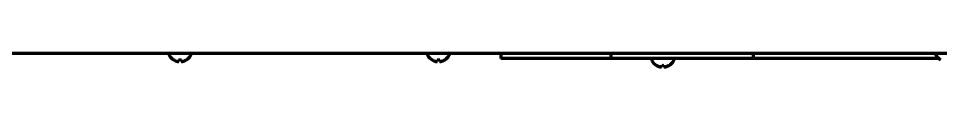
# Model space of a CAD drawing. Header units: inches. Extents: x -3055 to 7244, y 299 to 5591.
# Drawn here: x 4719.2 to 5054.7, y 2088.6 to 2093.6 of the extents above; entities that cross this region are included whole.
import ezdxf

# ---------------------------------------------------------------- set-up
doc = ezdxf.new("R2010")
doc.units = ezdxf.units.IN

msp = doc.modelspace()

# ---------------------------------------------------------------- linework, layer by layer
at = {"linetype": 'Continuous', "lineweight": 70}
for p, q in [((4609.21, 2093.62), (5433.21, 2093.62)), ((4894.71, 2093.62), (4894.71, 2091.62)), ((4934.71, 2093.62), (4934.71, 2091.62)), ((4986.55, 2093.62), (4986.55, 2091.62)), ((4774.01, 2093.22), (4774.01, 2093.02)), ((4775.71, 2091.15), (4775.71, 2091.18)), ((4780.31, 2091.18), (4780.31, 2091.15)), ((4782.01, 2093.02), (4782.01, 2093.22)), ((4868.01, 2093.22), (4868.01, 2093.02)), ((4869.71, 2091.15), (4869.71, 2091.18)), ((4874.31, 2091.18), (4874.31, 2091.15)), ((4876.01, 2093.02), (4876.01, 2093.22)), ((4897.71, 2091.62), (4894.71, 2091.62)), ((4926.71, 2091.62), (4897.71, 2091.62)), ((4934.71, 2091.62), (4926.71, 2091.62)), ((4937.71, 2091.62), (4934.71, 2091.62)), ((4983.55, 2091.62), (4937.71, 2091.62)), ((4949.63, 2091.22), (4949.63, 2091.02)), ((4957.63, 2091.02), (4957.63, 2091.22)), ((4986.55, 2091.62), (4983.55, 2091.62)), ((4994.55, 2091.62), (4986.55, 2091.62)), ((5054.06, 2091.62), (4994.55, 2091.62)), ((5053.01, 2093.22), (5053.01, 2093.02)), ((4951.33, 2089.15), (4951.33, 2089.18)), ((4955.93, 2089.18), (4955.93, 2089.15))]:
    msp.add_line(p, q, dxfattribs=at)
for centre, radius, start, end in [((4774.41, 2093.22), 0.4, 90, 180), ((4781.61, 2093.22), 0.4, 0, 90), ((4868.41, 2093.22), 0.4, 90, 180), ((4875.61, 2093.22), 0.4, 0, 90), ((5053.41, 2093.22), 0.4, 90, 180), ((4774.41, 2093.02), 0.4, 180, 210.3012), ((4778.21, 2095.24), 4.8, 210.3012, 238.4186), ((4778.01, 2094.93), 3.78, 262.3959, 269.9965), ((4778.01, 2094.93), 3.78, 270.0035, 277.6041), ((4777.81, 2095.24), 4.8, 301.5837, 329.6988), ((4781.61, 2093.02), 0.4, 329.6988, 0), ((4868.41, 2093.02), 0.4, 180, 210.3012), ((4872.21, 2095.24), 4.8, 210.3012, 238.4186), ((4872.01, 2094.93), 3.78, 262.3959, 269.9965), ((4872.01, 2094.93), 3.78, 270.0035, 277.6041), ((4871.81, 2095.24), 4.8, 301.5837, 329.6988), ((4875.61, 2093.02), 0.4, 329.6988, 0), ((4950.03, 2091.22), 0.4, 90, 180), ((4950.03, 2091.02), 0.4, 180, 210.3012), ((4953.83, 2093.24), 4.8, 210.3012, 238.4186), ((4953.43, 2093.24), 4.8, 301.5837, 329.6988), ((4957.23, 2091.22), 0.4, 0, 90), ((4957.23, 2091.02), 0.4, 329.6988, 0), ((5053.41, 2093.02), 0.4, 180, 210.3012), ((5057.21, 2095.24), 4.8, 210.3012, 238.4186), ((4953.63, 2092.93), 3.78, 262.3959, 269.9965), ((4953.63, 2092.93), 3.78, 270.0035, 277.6041)]:
    msp.add_arc(centre, radius, start, end, dxfattribs=at)
for points in [[(4775.71, 2091.18), (4775.92, 2091.05), (4776.13, 2090.95), (4776.45, 2090.81), (4776.56, 2090.77), (4776.78, 2090.69), (4776.9, 2090.66), (4777.01, 2090.63)], [(4778.51, 2091.18), (4778.51, 2091.05), (4778.51, 2090.95), (4778.51, 2090.81), (4778.51, 2090.77), (4778.51, 2090.69), (4778.51, 2090.66), (4778.51, 2090.63)], [(4869.71, 2091.18), (4869.92, 2091.05), (4870.13, 2090.95), (4870.45, 2090.81), (4870.56, 2090.77), (4870.78, 2090.69), (4870.9, 2090.66), (4871.01, 2090.63)], [(4872.51, 2091.18), (4872.51, 2091.05), (4872.51, 2090.95), (4872.51, 2090.81), (4872.51, 2090.77), (4872.51, 2090.69), (4872.51, 2090.66), (4872.51, 2090.63)], [(4951.33, 2089.18), (4951.54, 2089.05), (4951.75, 2088.95), (4952.07, 2088.81), (4952.18, 2088.77), (4952.4, 2088.69), (4952.52, 2088.66), (4952.63, 2088.63)], [(4954.13, 2089.18), (4954.13, 2089.05), (4954.13, 2088.95), (4954.13, 2088.81), (4954.13, 2088.77), (4954.13, 2088.69), (4954.13, 2088.66), (4954.13, 2088.63)]]:
    msp.add_open_spline(points, degree=3, knots=[0, 0, 0, 0, 0.5, 0.5, 0.75, 0.75, 1, 1, 1, 1], dxfattribs=at)
for points in [[(4777.01, 2090.63), (4777.04, 2090.62), (4777.09, 2090.62), (4777.16, 2090.61), (4777.24, 2090.61), (4777.31, 2090.61), (4777.37, 2090.61), (4777.44, 2090.62), (4777.49, 2090.62), (4777.51, 2090.63)], [(4777.51, 2090.63), (4777.51, 2090.64), (4777.51, 2090.67), (4777.51, 2090.72), (4777.51, 2090.78), (4777.51, 2090.84), (4777.51, 2090.91), (4777.51, 2090.98), (4777.51, 2091.07), (4777.51, 2091.14), (4777.51, 2091.18)], [(4778.51, 2090.63), (4778.54, 2090.62), (4778.58, 2090.62), (4778.66, 2090.61), (4778.73, 2090.61), (4778.8, 2090.61), (4778.87, 2090.61), (4778.94, 2090.62), (4778.99, 2090.62), (4779.01, 2090.63)], [(4779.01, 2090.63), (4779.07, 2090.64), (4779.17, 2090.67), (4779.34, 2090.72), (4779.5, 2090.78), (4779.65, 2090.84), (4779.8, 2090.91), (4779.96, 2090.98), (4780.13, 2091.07), (4780.25, 2091.14), (4780.31, 2091.18)], [(4871.01, 2090.63), (4871.04, 2090.62), (4871.09, 2090.62), (4871.16, 2090.61), (4871.24, 2090.61), (4871.31, 2090.61), (4871.37, 2090.61), (4871.44, 2090.62), (4871.49, 2090.62), (4871.51, 2090.63)], [(4871.51, 2090.63), (4871.51, 2090.64), (4871.51, 2090.67), (4871.51, 2090.72), (4871.51, 2090.78), (4871.51, 2090.84), (4871.51, 2090.91), (4871.51, 2090.98), (4871.51, 2091.07), (4871.51, 2091.14), (4871.51, 2091.18)], [(4872.51, 2090.63), (4872.54, 2090.62), (4872.58, 2090.62), (4872.66, 2090.61), (4872.73, 2090.61), (4872.8, 2090.61), (4872.87, 2090.61), (4872.94, 2090.62), (4872.99, 2090.62), (4873.01, 2090.63)], [(4873.01, 2090.63), (4873.07, 2090.64), (4873.17, 2090.67), (4873.34, 2090.72), (4873.5, 2090.78), (4873.65, 2090.84), (4873.8, 2090.91), (4873.96, 2090.98), (4874.13, 2091.07), (4874.25, 2091.14), (4874.31, 2091.18)], [(4952.63, 2088.63), (4952.66, 2088.62), (4952.71, 2088.62), (4952.78, 2088.61), (4952.86, 2088.61), (4952.93, 2088.61), (4952.99, 2088.61), (4953.06, 2088.62), (4953.11, 2088.62), (4953.13, 2088.63)], [(4953.13, 2088.63), (4953.13, 2088.64), (4953.13, 2088.67), (4953.13, 2088.72), (4953.13, 2088.78), (4953.13, 2088.84), (4953.13, 2088.91), (4953.13, 2088.98), (4953.13, 2089.07), (4953.13, 2089.14), (4953.13, 2089.18)], [(4954.13, 2088.63), (4954.16, 2088.62), (4954.2, 2088.62), (4954.28, 2088.61), (4954.35, 2088.61), (4954.42, 2088.61), (4954.49, 2088.61), (4954.56, 2088.62), (4954.61, 2088.62), (4954.63, 2088.63)], [(4954.63, 2088.63), (4954.69, 2088.64), (4954.79, 2088.67), (4954.96, 2088.72), (4955.12, 2088.78), (4955.27, 2088.84), (4955.42, 2088.91), (4955.58, 2088.98), (4955.75, 2089.07), (4955.87, 2089.14), (4955.93, 2089.18)]]:
    msp.add_open_spline(points, degree=3, dxfattribs=at)

doc.saveas('drawing.dxf')
